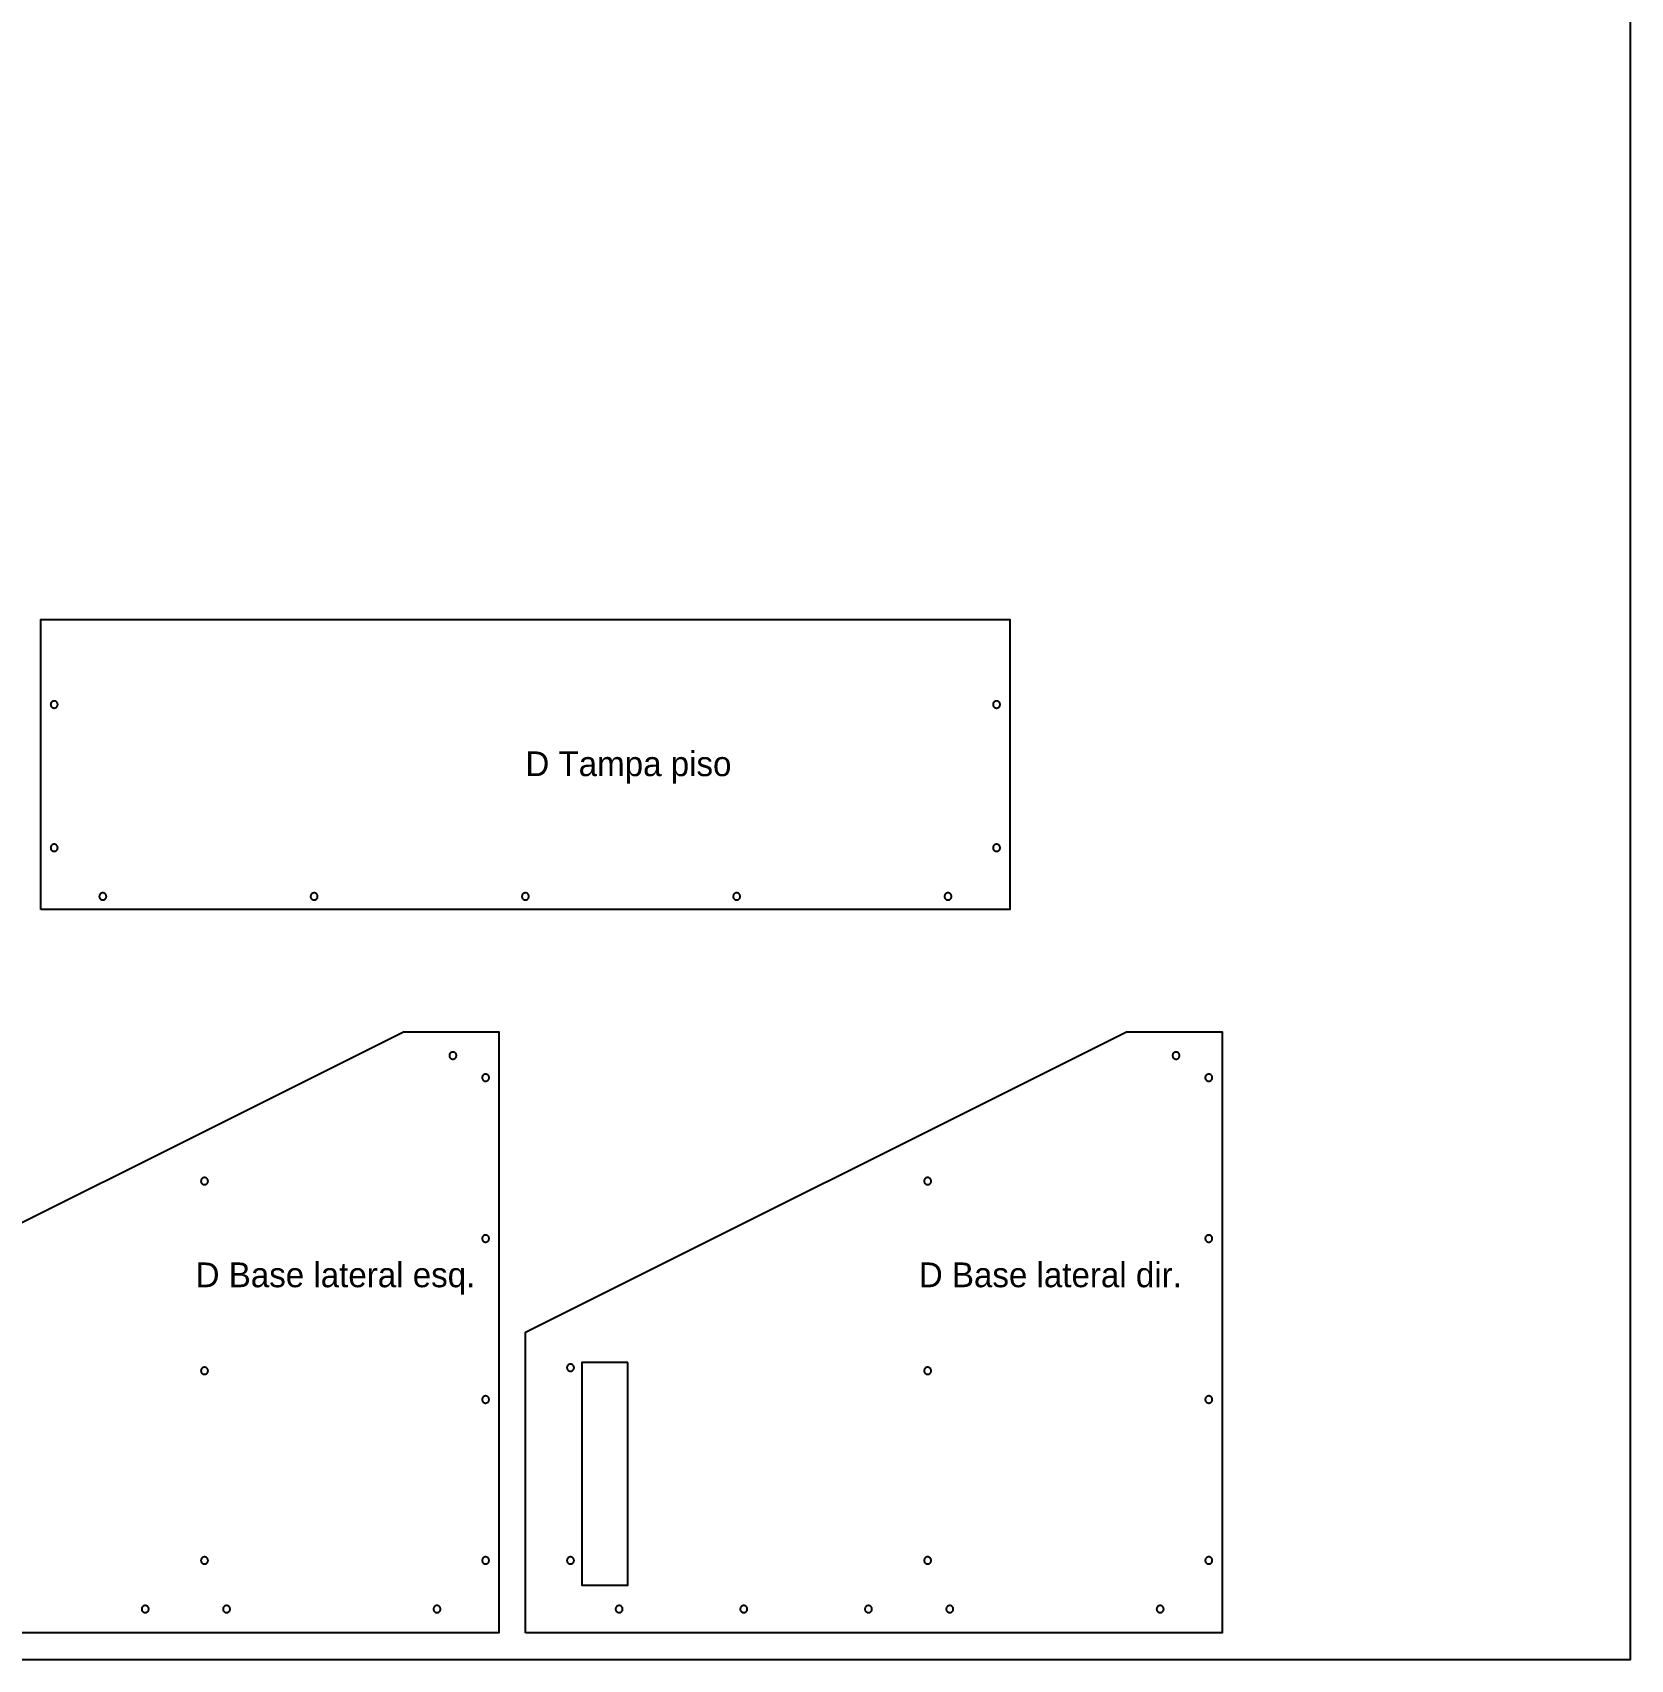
# Model space of a CAD drawing. Header units: millimetres. Extents: x 0 to 2750, y 0 to 1840.
# Drawn here: x 1846 to 2750, y 0 to 920 of the extents above; entities that cross this region are included whole.
import ezdxf

# ---------------------------------------------------------------- set-up
doc = ezdxf.new("R2010")
doc.units = ezdxf.units.MM
for name, color, linetype in [('CHAPA_NAO_CORTAR', 8, 'Continuous'), ('CORTE_EXTERNO', 1, 'Continuous'), ('CORTE_INTERNO', 5, 'Continuous'), ('ETIQUETAS_NAO_CORTAR', 8, 'Continuous')]:
    doc.layers.add(name, color=color, linetype=linetype)

msp = doc.modelspace()

# ---------------------------------------------------------------- linework, layer by layer
at = {"layer": 'CHAPA_NAO_CORTAR'}
msp.add_lwpolyline([(0, 0), (2750, 0), (2750, 1840), (0, 1840)], close=True, dxfattribs=at)
at = {"layer": 'CORTE_EXTERNO'}
for points in [[(1851, 424), (1851, 588), (2399, 588), (2399, 424), (1851, 424)], [(1716, 15), (1716, 185), (2056, 355), (2110, 355), (2110, 15), (1716, 15)], [(2125, 15), (2125, 185), (2465, 355), (2519, 355), (2519, 15), (2125, 15)]]:
    msp.add_lwpolyline(points, close=True, dxfattribs=at)
at = {"layer": 'CORTE_INTERNO'}
for points in [[(1859.91, 541.41), (1859.77, 541.55), (1859.61, 541.66), (1859.44, 541.76), (1859.27, 541.85), (1859.08, 541.91), (1858.89, 541.96), (1858.7, 541.99), (1858.5, 542), (1858.3, 541.99), (1858.11, 541.96), (1857.92, 541.91), (1857.73, 541.85), (1857.56, 541.76), (1857.39, 541.66), (1857.23, 541.55), (1857.09, 541.41), (1856.95, 541.27), (1856.84, 541.11), (1856.74, 540.94), (1856.65, 540.77), (1856.59, 540.58), (1856.54, 540.39), (1856.51, 540.2), (1856.5, 540), (1856.51, 539.8), (1856.54, 539.61), (1856.59, 539.42), (1856.65, 539.23), (1856.74, 539.06), (1856.84, 538.89), (1856.95, 538.73), (1857.09, 538.59), (1857.23, 538.45), (1857.39, 538.34), (1857.56, 538.24), (1857.73, 538.15), (1857.92, 538.09), (1858.11, 538.04), (1858.3, 538.01), (1858.5, 538), (1858.7, 538.01), (1858.89, 538.04), (1859.08, 538.09), (1859.27, 538.15), (1859.44, 538.24), (1859.61, 538.34), (1859.77, 538.45), (1859.91, 538.59), (1860.05, 538.73), (1860.16, 538.89), (1860.26, 539.06), (1860.35, 539.23), (1860.41, 539.42), (1860.46, 539.61), (1860.49, 539.8), (1860.5, 540), (1860.49, 540.2), (1860.46, 540.39), (1860.41, 540.58), (1860.35, 540.77), (1860.26, 540.94), (1860.16, 541.11), (1860.05, 541.27), (1859.91, 541.41)], [(2393.16, 541.11), (2393.05, 541.27), (2392.91, 541.41), (2392.77, 541.55), (2392.61, 541.66), (2392.44, 541.76), (2392.27, 541.85), (2392.08, 541.91), (2391.89, 541.96), (2391.7, 541.99), (2391.5, 542), (2391.3, 541.99), (2391.11, 541.96), (2390.92, 541.91), (2390.73, 541.85), (2390.56, 541.76), (2390.39, 541.66), (2390.23, 541.55), (2390.09, 541.41), (2389.95, 541.27), (2389.84, 541.11), (2389.74, 540.94), (2389.65, 540.77), (2389.59, 540.58), (2389.54, 540.39), (2389.51, 540.2), (2389.5, 540), (2389.51, 539.8), (2389.54, 539.61), (2389.59, 539.42), (2389.65, 539.23), (2389.74, 539.06), (2389.84, 538.89), (2389.95, 538.73), (2390.09, 538.59), (2390.23, 538.45), (2390.39, 538.34), (2390.56, 538.24), (2390.73, 538.15), (2390.92, 538.09), (2391.11, 538.04), (2391.3, 538.01), (2391.5, 538), (2391.7, 538.01), (2391.89, 538.04), (2392.08, 538.09), (2392.27, 538.15), (2392.44, 538.24), (2392.61, 538.34), (2392.77, 538.45), (2392.91, 538.59), (2393.05, 538.73), (2393.16, 538.89), (2393.26, 539.06), (2393.35, 539.23), (2393.41, 539.42), (2393.46, 539.61), (2393.49, 539.8), (2393.5, 540), (2393.49, 540.2), (2393.46, 540.39), (2393.41, 540.58), (2393.35, 540.77), (2393.26, 540.94), (2393.16, 541.11)], [(1859.77, 460.55), (1859.61, 460.66), (1859.44, 460.76), (1859.27, 460.85), (1859.08, 460.91), (1858.89, 460.96), (1858.7, 460.99), (1858.5, 461), (1858.3, 460.99), (1858.11, 460.96), (1857.92, 460.91), (1857.73, 460.85), (1857.56, 460.76), (1857.39, 460.66), (1857.23, 460.55), (1857.09, 460.41), (1856.95, 460.27), (1856.84, 460.11), (1856.74, 459.94), (1856.65, 459.77), (1856.59, 459.58), (1856.54, 459.39), (1856.51, 459.2), (1856.5, 459), (1856.51, 458.8), (1856.54, 458.61), (1856.59, 458.42), (1856.65, 458.23), (1856.74, 458.06), (1856.84, 457.89), (1856.95, 457.73), (1857.09, 457.59), (1857.23, 457.45), (1857.39, 457.34), (1857.56, 457.24), (1857.73, 457.15), (1857.92, 457.09), (1858.11, 457.04), (1858.3, 457.01), (1858.5, 457), (1858.7, 457.01), (1858.89, 457.04), (1859.08, 457.09), (1859.27, 457.15), (1859.44, 457.24), (1859.61, 457.34), (1859.77, 457.45), (1859.91, 457.59), (1860.05, 457.73), (1860.16, 457.89), (1860.26, 458.06), (1860.35, 458.23), (1860.41, 458.42), (1860.46, 458.61), (1860.49, 458.8), (1860.5, 459), (1860.49, 459.2), (1860.46, 459.39), (1860.41, 459.58), (1860.35, 459.77), (1860.26, 459.94), (1860.16, 460.11), (1860.05, 460.27), (1859.91, 460.41), (1859.77, 460.55)], [(2393.05, 460.27), (2392.91, 460.41), (2392.77, 460.55), (2392.61, 460.66), (2392.44, 460.76), (2392.27, 460.85), (2392.08, 460.91), (2391.89, 460.96), (2391.7, 460.99), (2391.5, 461), (2391.3, 460.99), (2391.11, 460.96), (2390.92, 460.91), (2390.73, 460.85), (2390.56, 460.76), (2390.39, 460.66), (2390.23, 460.55), (2390.09, 460.41), (2389.95, 460.27), (2389.84, 460.11), (2389.74, 459.94), (2389.65, 459.77), (2389.59, 459.58), (2389.54, 459.39), (2389.51, 459.2), (2389.5, 459), (2389.51, 458.8), (2389.54, 458.61), (2389.59, 458.42), (2389.65, 458.23), (2389.74, 458.06), (2389.84, 457.89), (2389.95, 457.73), (2390.09, 457.59), (2390.23, 457.45), (2390.39, 457.34), (2390.56, 457.24), (2390.73, 457.15), (2390.92, 457.09), (2391.11, 457.04), (2391.3, 457.01), (2391.5, 457), (2391.7, 457.01), (2391.89, 457.04), (2392.08, 457.09), (2392.27, 457.15), (2392.44, 457.24), (2392.61, 457.34), (2392.77, 457.45), (2392.91, 457.59), (2393.05, 457.73), (2393.16, 457.89), (2393.26, 458.06), (2393.35, 458.23), (2393.41, 458.42), (2393.46, 458.61), (2393.49, 458.8), (2393.5, 459), (2393.49, 459.2), (2393.46, 459.39), (2393.41, 459.58), (2393.35, 459.77), (2393.26, 459.94), (2393.16, 460.11), (2393.05, 460.27)], [(1887.76, 432.44), (1887.66, 432.61), (1887.55, 432.77), (1887.41, 432.91), (1887.27, 433.05), (1887.11, 433.16), (1886.94, 433.26), (1886.77, 433.35), (1886.58, 433.41), (1886.39, 433.46), (1886.2, 433.49), (1886, 433.5), (1885.8, 433.49), (1885.61, 433.46), (1885.42, 433.41), (1885.23, 433.35), (1885.06, 433.26), (1884.89, 433.16), (1884.73, 433.05), (1884.59, 432.91), (1884.45, 432.77), (1884.34, 432.61), (1884.24, 432.44), (1884.15, 432.27), (1884.09, 432.08), (1884.04, 431.89), (1884.01, 431.7), (1884, 431.5), (1884.01, 431.3), (1884.04, 431.11), (1884.09, 430.92), (1884.15, 430.73), (1884.24, 430.56), (1884.34, 430.39), (1884.45, 430.23), (1884.59, 430.09), (1884.73, 429.95), (1884.89, 429.84), (1885.06, 429.74), (1885.23, 429.65), (1885.42, 429.59), (1885.61, 429.54), (1885.8, 429.51), (1886, 429.5), (1886.2, 429.51), (1886.39, 429.54), (1886.58, 429.59), (1886.77, 429.65), (1886.94, 429.74), (1887.11, 429.84), (1887.27, 429.95), (1887.41, 430.09), (1887.55, 430.23), (1887.66, 430.39), (1887.76, 430.56), (1887.85, 430.73), (1887.91, 430.92), (1887.96, 431.11), (1887.99, 431.3), (1888, 431.5), (1887.99, 431.7), (1887.96, 431.89), (1887.91, 432.08), (1887.85, 432.27), (1887.76, 432.44)], [(2007.35, 432.27), (2007.26, 432.44), (2007.16, 432.61), (2007.05, 432.77), (2006.91, 432.91), (2006.77, 433.05), (2006.61, 433.16), (2006.44, 433.26), (2006.27, 433.35), (2006.08, 433.41), (2005.89, 433.46), (2005.7, 433.49), (2005.5, 433.5), (2005.3, 433.49), (2005.11, 433.46), (2004.92, 433.41), (2004.73, 433.35), (2004.56, 433.26), (2004.39, 433.16), (2004.23, 433.05), (2004.09, 432.91), (2003.95, 432.77), (2003.84, 432.61), (2003.74, 432.44), (2003.65, 432.27), (2003.59, 432.08), (2003.54, 431.89), (2003.51, 431.7), (2003.5, 431.5), (2003.51, 431.3), (2003.54, 431.11), (2003.59, 430.92), (2003.65, 430.73), (2003.74, 430.56), (2003.84, 430.39), (2003.95, 430.23), (2004.09, 430.09), (2004.23, 429.95), (2004.39, 429.84), (2004.56, 429.74), (2004.73, 429.65), (2004.92, 429.59), (2005.11, 429.54), (2005.3, 429.51), (2005.5, 429.5), (2005.7, 429.51), (2005.89, 429.54), (2006.08, 429.59), (2006.27, 429.65), (2006.44, 429.74), (2006.61, 429.84), (2006.77, 429.95), (2006.91, 430.09), (2007.05, 430.23), (2007.16, 430.39), (2007.26, 430.56), (2007.35, 430.73), (2007.41, 430.92), (2007.46, 431.11), (2007.49, 431.3), (2007.5, 431.5), (2007.49, 431.7), (2007.46, 431.89), (2007.41, 432.08), (2007.35, 432.27)], [(2126.91, 432.08), (2126.85, 432.27), (2126.76, 432.44), (2126.66, 432.61), (2126.55, 432.77), (2126.41, 432.91), (2126.27, 433.05), (2126.11, 433.16), (2125.94, 433.26), (2125.77, 433.35), (2125.58, 433.41), (2125.39, 433.46), (2125.2, 433.49), (2125, 433.5), (2124.8, 433.49), (2124.61, 433.46), (2124.42, 433.41), (2124.23, 433.35), (2124.06, 433.26), (2123.89, 433.16), (2123.73, 433.05), (2123.59, 432.91), (2123.45, 432.77), (2123.34, 432.61), (2123.24, 432.44), (2123.15, 432.27), (2123.09, 432.08), (2123.04, 431.89), (2123.01, 431.7), (2123, 431.5), (2123.01, 431.3), (2123.04, 431.11), (2123.09, 430.92), (2123.15, 430.73), (2123.24, 430.56), (2123.34, 430.39), (2123.45, 430.23), (2123.59, 430.09), (2123.73, 429.95), (2123.89, 429.84), (2124.06, 429.74), (2124.23, 429.65), (2124.42, 429.59), (2124.61, 429.54), (2124.8, 429.51), (2125, 429.5), (2125.2, 429.51), (2125.39, 429.54), (2125.58, 429.59), (2125.77, 429.65), (2125.94, 429.74), (2126.11, 429.84), (2126.27, 429.95), (2126.41, 430.09), (2126.55, 430.23), (2126.66, 430.39), (2126.76, 430.56), (2126.85, 430.73), (2126.91, 430.92), (2126.96, 431.11), (2126.99, 431.3), (2127, 431.5), (2126.99, 431.7), (2126.96, 431.89), (2126.91, 432.08)], [(2246.46, 431.89), (2246.41, 432.08), (2246.35, 432.27), (2246.26, 432.44), (2246.16, 432.61), (2246.05, 432.77), (2245.91, 432.91), (2245.77, 433.05), (2245.61, 433.16), (2245.44, 433.26), (2245.27, 433.35), (2245.08, 433.41), (2244.89, 433.46), (2244.7, 433.49), (2244.5, 433.5), (2244.3, 433.49), (2244.11, 433.46), (2243.92, 433.41), (2243.73, 433.35), (2243.56, 433.26), (2243.39, 433.16), (2243.23, 433.05), (2243.09, 432.91), (2242.95, 432.77), (2242.84, 432.61), (2242.74, 432.44), (2242.65, 432.27), (2242.59, 432.08), (2242.54, 431.89), (2242.51, 431.7), (2242.5, 431.5), (2242.51, 431.3), (2242.54, 431.11), (2242.59, 430.92), (2242.65, 430.73), (2242.74, 430.56), (2242.84, 430.39), (2242.95, 430.23), (2243.09, 430.09), (2243.23, 429.95), (2243.39, 429.84), (2243.56, 429.74), (2243.73, 429.65), (2243.92, 429.59), (2244.11, 429.54), (2244.3, 429.51), (2244.5, 429.5), (2244.7, 429.51), (2244.89, 429.54), (2245.08, 429.59), (2245.27, 429.65), (2245.44, 429.74), (2245.61, 429.84), (2245.77, 429.95), (2245.91, 430.09), (2246.05, 430.23), (2246.16, 430.39), (2246.26, 430.56), (2246.35, 430.73), (2246.41, 430.92), (2246.46, 431.11), (2246.49, 431.3), (2246.5, 431.5), (2246.49, 431.7), (2246.46, 431.89)], [(2365.99, 431.7), (2365.96, 431.89), (2365.91, 432.08), (2365.85, 432.27), (2365.76, 432.44), (2365.66, 432.61), (2365.55, 432.77), (2365.41, 432.91), (2365.27, 433.05), (2365.11, 433.16), (2364.94, 433.26), (2364.77, 433.35), (2364.58, 433.41), (2364.39, 433.46), (2364.2, 433.49), (2364, 433.5), (2363.8, 433.49), (2363.61, 433.46), (2363.42, 433.41), (2363.23, 433.35), (2363.06, 433.26), (2362.89, 433.16), (2362.73, 433.05), (2362.59, 432.91), (2362.45, 432.77), (2362.34, 432.61), (2362.24, 432.44), (2362.15, 432.27), (2362.09, 432.08), (2362.04, 431.89), (2362.01, 431.7), (2362, 431.5), (2362.01, 431.3), (2362.04, 431.11), (2362.09, 430.92), (2362.15, 430.73), (2362.24, 430.56), (2362.34, 430.39), (2362.45, 430.23), (2362.59, 430.09), (2362.73, 429.95), (2362.89, 429.84), (2363.06, 429.74), (2363.23, 429.65), (2363.42, 429.59), (2363.61, 429.54), (2363.8, 429.51), (2364, 429.5), (2364.2, 429.51), (2364.39, 429.54), (2364.58, 429.59), (2364.77, 429.65), (2364.94, 429.74), (2365.11, 429.84), (2365.27, 429.95), (2365.41, 430.09), (2365.55, 430.23), (2365.66, 430.39), (2365.76, 430.56), (2365.85, 430.73), (2365.91, 430.92), (2365.96, 431.11), (2365.99, 431.3), (2366, 431.5), (2365.99, 431.7)], [(2082.89, 343.16), (2082.73, 343.05), (2082.59, 342.91), (2082.45, 342.77), (2082.34, 342.61), (2082.24, 342.44), (2082.15, 342.27), (2082.09, 342.08), (2082.04, 341.89), (2082.01, 341.7), (2082, 341.5), (2082.01, 341.3), (2082.04, 341.11), (2082.09, 340.92), (2082.15, 340.73), (2082.24, 340.56), (2082.34, 340.39), (2082.45, 340.23), (2082.59, 340.09), (2082.73, 339.95), (2082.89, 339.84), (2083.06, 339.74), (2083.23, 339.65), (2083.42, 339.59), (2083.61, 339.54), (2083.8, 339.51), (2084, 339.5), (2084.2, 339.51), (2084.39, 339.54), (2084.58, 339.59), (2084.77, 339.65), (2084.94, 339.74), (2085.11, 339.84), (2085.27, 339.95), (2085.41, 340.09), (2085.55, 340.23), (2085.66, 340.39), (2085.76, 340.56), (2085.85, 340.73), (2085.91, 340.92), (2085.96, 341.11), (2085.99, 341.3), (2086, 341.5), (2085.99, 341.7), (2085.96, 341.89), (2085.91, 342.08), (2085.85, 342.27), (2085.76, 342.44), (2085.66, 342.61), (2085.55, 342.77), (2085.41, 342.91), (2085.27, 343.05), (2085.11, 343.16), (2084.94, 343.26), (2084.77, 343.35), (2084.58, 343.41), (2084.39, 343.46), (2084.2, 343.49), (2084, 343.5), (2083.8, 343.49), (2083.61, 343.46), (2083.42, 343.41), (2083.23, 343.35), (2083.06, 343.26), (2082.89, 343.16)], [(2491.89, 343.16), (2491.73, 343.05), (2491.59, 342.91), (2491.45, 342.77), (2491.34, 342.61), (2491.24, 342.44), (2491.15, 342.27), (2491.09, 342.08), (2491.04, 341.89), (2491.01, 341.7), (2491, 341.5), (2491.01, 341.3), (2491.04, 341.11), (2491.09, 340.92), (2491.15, 340.73), (2491.24, 340.56), (2491.34, 340.39), (2491.45, 340.23), (2491.59, 340.09), (2491.73, 339.95), (2491.89, 339.84), (2492.06, 339.74), (2492.23, 339.65), (2492.42, 339.59), (2492.61, 339.54), (2492.8, 339.51), (2493, 339.5), (2493.2, 339.51), (2493.39, 339.54), (2493.58, 339.59), (2493.77, 339.65), (2493.94, 339.74), (2494.11, 339.84), (2494.27, 339.95), (2494.41, 340.09), (2494.55, 340.23), (2494.66, 340.39), (2494.76, 340.56), (2494.85, 340.73), (2494.91, 340.92), (2494.96, 341.11), (2494.99, 341.3), (2495, 341.5), (2494.99, 341.7), (2494.96, 341.89), (2494.91, 342.08), (2494.85, 342.27), (2494.76, 342.44), (2494.66, 342.61), (2494.55, 342.77), (2494.41, 342.91), (2494.27, 343.05), (2494.11, 343.16), (2493.94, 343.26), (2493.77, 343.35), (2493.58, 343.41), (2493.39, 343.46), (2493.2, 343.49), (2493, 343.5), (2492.8, 343.49), (2492.61, 343.46), (2492.42, 343.41), (2492.23, 343.35), (2492.06, 343.26), (2491.89, 343.16)], [(2100.65, 329.77), (2100.59, 329.58), (2100.54, 329.39), (2100.51, 329.2), (2100.5, 329), (2100.51, 328.8), (2100.54, 328.61), (2100.59, 328.42), (2100.65, 328.23), (2100.74, 328.06), (2100.84, 327.89), (2100.95, 327.73), (2101.09, 327.59), (2101.23, 327.45), (2101.39, 327.34), (2101.56, 327.24), (2101.73, 327.15), (2101.92, 327.09), (2102.11, 327.04), (2102.3, 327.01), (2102.5, 327), (2102.7, 327.01), (2102.89, 327.04), (2103.08, 327.09), (2103.27, 327.15), (2103.44, 327.24), (2103.61, 327.34), (2103.77, 327.45), (2103.91, 327.59), (2104.05, 327.73), (2104.16, 327.89), (2104.26, 328.06), (2104.35, 328.23), (2104.41, 328.42), (2104.46, 328.61), (2104.49, 328.8), (2104.5, 329), (2104.49, 329.2), (2104.46, 329.39), (2104.41, 329.58), (2104.35, 329.77), (2104.26, 329.94), (2104.16, 330.11), (2104.05, 330.27), (2103.91, 330.41), (2103.77, 330.55), (2103.61, 330.66), (2103.44, 330.76), (2103.27, 330.85), (2103.08, 330.91), (2102.89, 330.96), (2102.7, 330.99), (2102.5, 331), (2102.3, 330.99), (2102.11, 330.96), (2101.92, 330.91), (2101.73, 330.85), (2101.56, 330.76), (2101.39, 330.66), (2101.23, 330.55), (2101.09, 330.41), (2100.95, 330.27), (2100.84, 330.11), (2100.74, 329.94), (2100.65, 329.77)], [(2509.65, 329.77), (2509.59, 329.58), (2509.54, 329.39), (2509.51, 329.2), (2509.5, 329), (2509.51, 328.8), (2509.54, 328.61), (2509.59, 328.42), (2509.65, 328.23), (2509.74, 328.06), (2509.84, 327.89), (2509.95, 327.73), (2510.09, 327.59), (2510.23, 327.45), (2510.39, 327.34), (2510.56, 327.24), (2510.73, 327.15), (2510.92, 327.09), (2511.11, 327.04), (2511.3, 327.01), (2511.5, 327), (2511.7, 327.01), (2511.89, 327.04), (2512.08, 327.09), (2512.27, 327.15), (2512.44, 327.24), (2512.61, 327.34), (2512.77, 327.45), (2512.91, 327.59), (2513.05, 327.73), (2513.16, 327.89), (2513.26, 328.06), (2513.35, 328.23), (2513.41, 328.42), (2513.46, 328.61), (2513.49, 328.8), (2513.5, 329), (2513.49, 329.2), (2513.46, 329.39), (2513.41, 329.58), (2513.35, 329.77), (2513.26, 329.94), (2513.16, 330.11), (2513.05, 330.27), (2512.91, 330.41), (2512.77, 330.55), (2512.61, 330.66), (2512.44, 330.76), (2512.27, 330.85), (2512.08, 330.91), (2511.89, 330.96), (2511.7, 330.99), (2511.5, 331), (2511.3, 330.99), (2511.11, 330.96), (2510.92, 330.91), (2510.73, 330.85), (2510.56, 330.76), (2510.39, 330.66), (2510.23, 330.55), (2510.09, 330.41), (2509.95, 330.27), (2509.84, 330.11), (2509.74, 329.94), (2509.65, 329.77)], [(1943.3, 272.49), (1943.11, 272.46), (1942.92, 272.41), (1942.73, 272.35), (1942.56, 272.26), (1942.39, 272.16), (1942.23, 272.05), (1942.09, 271.91), (1941.95, 271.77), (1941.84, 271.61), (1941.74, 271.44), (1941.65, 271.27), (1941.59, 271.08), (1941.54, 270.89), (1941.51, 270.7), (1941.5, 270.5), (1941.51, 270.3), (1941.54, 270.11), (1941.59, 269.92), (1941.65, 269.73), (1941.74, 269.56), (1941.84, 269.39), (1941.95, 269.23), (1942.09, 269.09), (1942.23, 268.95), (1942.39, 268.84), (1942.56, 268.74), (1942.73, 268.65), (1942.92, 268.59), (1943.11, 268.54), (1943.3, 268.51), (1943.5, 268.5), (1943.7, 268.51), (1943.89, 268.54), (1944.08, 268.59), (1944.27, 268.65), (1944.44, 268.74), (1944.61, 268.84), (1944.77, 268.95), (1944.91, 269.09), (1945.05, 269.23), (1945.16, 269.39), (1945.26, 269.56), (1945.35, 269.73), (1945.41, 269.92), (1945.46, 270.11), (1945.49, 270.3), (1945.5, 270.5), (1945.49, 270.7), (1945.46, 270.89), (1945.41, 271.08), (1945.35, 271.27), (1945.26, 271.44), (1945.16, 271.61), (1945.05, 271.77), (1944.91, 271.91), (1944.77, 272.05), (1944.61, 272.16), (1944.44, 272.26), (1944.27, 272.35), (1944.08, 272.41), (1943.89, 272.46), (1943.7, 272.49), (1943.5, 272.5), (1943.3, 272.49)], [(2352.3, 272.49), (2352.11, 272.46), (2351.92, 272.41), (2351.73, 272.35), (2351.56, 272.26), (2351.39, 272.16), (2351.23, 272.05), (2351.09, 271.91), (2350.95, 271.77), (2350.84, 271.61), (2350.74, 271.44), (2350.65, 271.27), (2350.59, 271.08), (2350.54, 270.89), (2350.51, 270.7), (2350.5, 270.5), (2350.51, 270.3), (2350.54, 270.11), (2350.59, 269.92), (2350.65, 269.73), (2350.74, 269.56), (2350.84, 269.39), (2350.95, 269.23), (2351.09, 269.09), (2351.23, 268.95), (2351.39, 268.84), (2351.56, 268.74), (2351.73, 268.65), (2351.92, 268.59), (2352.11, 268.54), (2352.3, 268.51), (2352.5, 268.5), (2352.7, 268.51), (2352.89, 268.54), (2353.08, 268.59), (2353.27, 268.65), (2353.44, 268.74), (2353.61, 268.84), (2353.77, 268.95), (2353.91, 269.09), (2354.05, 269.23), (2354.16, 269.39), (2354.26, 269.56), (2354.35, 269.73), (2354.41, 269.92), (2354.46, 270.11), (2354.49, 270.3), (2354.5, 270.5), (2354.49, 270.7), (2354.46, 270.89), (2354.41, 271.08), (2354.35, 271.27), (2354.26, 271.44), (2354.16, 271.61), (2354.05, 271.77), (2353.91, 271.91), (2353.77, 272.05), (2353.61, 272.16), (2353.44, 272.26), (2353.27, 272.35), (2353.08, 272.41), (2352.89, 272.46), (2352.7, 272.49), (2352.5, 272.5), (2352.3, 272.49)], [(2100.59, 238.58), (2100.54, 238.39), (2100.51, 238.2), (2100.5, 238), (2100.51, 237.8), (2100.54, 237.61), (2100.59, 237.42), (2100.65, 237.23), (2100.74, 237.06), (2100.84, 236.89), (2100.95, 236.73), (2101.09, 236.59), (2101.23, 236.45), (2101.39, 236.34), (2101.56, 236.24), (2101.73, 236.15), (2101.92, 236.09), (2102.11, 236.04), (2102.3, 236.01), (2102.5, 236), (2102.7, 236.01), (2102.89, 236.04), (2103.08, 236.09), (2103.27, 236.15), (2103.44, 236.24), (2103.61, 236.34), (2103.77, 236.45), (2103.91, 236.59), (2104.05, 236.73), (2104.16, 236.89), (2104.26, 237.06), (2104.35, 237.23), (2104.41, 237.42), (2104.46, 237.61), (2104.49, 237.8), (2104.5, 238), (2104.49, 238.2), (2104.46, 238.39), (2104.41, 238.58), (2104.35, 238.77), (2104.26, 238.94), (2104.16, 239.11), (2104.05, 239.27), (2103.91, 239.41), (2103.77, 239.55), (2103.61, 239.66), (2103.44, 239.76), (2103.27, 239.85), (2103.08, 239.91), (2102.89, 239.96), (2102.7, 239.99), (2102.5, 240), (2102.3, 239.99), (2102.11, 239.96), (2101.92, 239.91), (2101.73, 239.85), (2101.56, 239.76), (2101.39, 239.66), (2101.23, 239.55), (2101.09, 239.41), (2100.95, 239.27), (2100.84, 239.11), (2100.74, 238.94), (2100.65, 238.77), (2100.59, 238.58)], [(2509.59, 238.58), (2509.54, 238.39), (2509.51, 238.2), (2509.5, 238), (2509.51, 237.8), (2509.54, 237.61), (2509.59, 237.42), (2509.65, 237.23), (2509.74, 237.06), (2509.84, 236.89), (2509.95, 236.73), (2510.09, 236.59), (2510.23, 236.45), (2510.39, 236.34), (2510.56, 236.24), (2510.73, 236.15), (2510.92, 236.09), (2511.11, 236.04), (2511.3, 236.01), (2511.5, 236), (2511.7, 236.01), (2511.89, 236.04), (2512.08, 236.09), (2512.27, 236.15), (2512.44, 236.24), (2512.61, 236.34), (2512.77, 236.45), (2512.91, 236.59), (2513.05, 236.73), (2513.16, 236.89), (2513.26, 237.06), (2513.35, 237.23), (2513.41, 237.42), (2513.46, 237.61), (2513.49, 237.8), (2513.5, 238), (2513.49, 238.2), (2513.46, 238.39), (2513.41, 238.58), (2513.35, 238.77), (2513.26, 238.94), (2513.16, 239.11), (2513.05, 239.27), (2512.91, 239.41), (2512.77, 239.55), (2512.61, 239.66), (2512.44, 239.76), (2512.27, 239.85), (2512.08, 239.91), (2511.89, 239.96), (2511.7, 239.99), (2511.5, 240), (2511.3, 239.99), (2511.11, 239.96), (2510.92, 239.91), (2510.73, 239.85), (2510.56, 239.76), (2510.39, 239.66), (2510.23, 239.55), (2510.09, 239.41), (2509.95, 239.27), (2509.84, 239.11), (2509.74, 238.94), (2509.65, 238.77), (2509.59, 238.58)], [(2149.73, 166.85), (2149.56, 166.76), (2149.39, 166.66), (2149.23, 166.55), (2149.09, 166.41), (2148.95, 166.27), (2148.84, 166.11), (2148.74, 165.94), (2148.65, 165.77), (2148.59, 165.58), (2148.54, 165.39), (2148.51, 165.2), (2148.5, 165), (2148.51, 164.8), (2148.54, 164.61), (2148.59, 164.42), (2148.65, 164.23), (2148.74, 164.06), (2148.84, 163.89), (2148.95, 163.73), (2149.09, 163.59), (2149.23, 163.45), (2149.39, 163.34), (2149.56, 163.24), (2149.73, 163.15), (2149.92, 163.09), (2150.11, 163.04), (2150.3, 163.01), (2150.5, 163), (2150.7, 163.01), (2150.89, 163.04), (2151.08, 163.09), (2151.27, 163.15), (2151.44, 163.24), (2151.61, 163.34), (2151.77, 163.45), (2151.91, 163.59), (2152.05, 163.73), (2152.16, 163.89), (2152.26, 164.06), (2152.35, 164.23), (2152.41, 164.42), (2152.46, 164.61), (2152.49, 164.8), (2152.5, 165), (2152.49, 165.2), (2152.46, 165.39), (2152.41, 165.58), (2152.35, 165.77), (2152.26, 165.94), (2152.16, 166.11), (2152.05, 166.27), (2151.91, 166.41), (2151.77, 166.55), (2151.61, 166.66), (2151.44, 166.76), (2151.27, 166.85), (2151.08, 166.91), (2150.89, 166.96), (2150.7, 166.99), (2150.5, 167), (2150.3, 166.99), (2150.11, 166.96), (2149.92, 166.91), (2149.73, 166.85)], [(2183, 168), (2157, 168), (2157, 42), (2183, 42), (2183, 168)], [(1943.11, 165.21), (1942.92, 165.16), (1942.73, 165.1), (1942.56, 165.01), (1942.39, 164.91), (1942.23, 164.8), (1942.09, 164.66), (1941.95, 164.52), (1941.84, 164.36), (1941.74, 164.19), (1941.65, 164.02), (1941.59, 163.83), (1941.54, 163.64), (1941.51, 163.45), (1941.5, 163.25), (1941.51, 163.05), (1941.54, 162.86), (1941.59, 162.67), (1941.65, 162.48), (1941.74, 162.31), (1941.84, 162.14), (1941.95, 161.98), (1942.09, 161.84), (1942.23, 161.7), (1942.39, 161.59), (1942.56, 161.49), (1942.73, 161.4), (1942.92, 161.34), (1943.11, 161.29), (1943.3, 161.26), (1943.5, 161.25), (1943.7, 161.26), (1943.89, 161.29), (1944.08, 161.34), (1944.27, 161.4), (1944.44, 161.49), (1944.61, 161.59), (1944.77, 161.7), (1944.91, 161.84), (1945.05, 161.98), (1945.16, 162.14), (1945.26, 162.31), (1945.35, 162.48), (1945.41, 162.67), (1945.46, 162.86), (1945.49, 163.05), (1945.5, 163.25), (1945.49, 163.45), (1945.46, 163.64), (1945.41, 163.83), (1945.35, 164.02), (1945.26, 164.19), (1945.16, 164.36), (1945.05, 164.52), (1944.91, 164.66), (1944.77, 164.8), (1944.61, 164.91), (1944.44, 165.01), (1944.27, 165.1), (1944.08, 165.16), (1943.89, 165.21), (1943.7, 165.24), (1943.5, 165.25), (1943.3, 165.24), (1943.11, 165.21)], [(2352.11, 165.21), (2351.92, 165.16), (2351.73, 165.1), (2351.56, 165.01), (2351.39, 164.91), (2351.23, 164.8), (2351.09, 164.66), (2350.95, 164.52), (2350.84, 164.36), (2350.74, 164.19), (2350.65, 164.02), (2350.59, 163.83), (2350.54, 163.64), (2350.51, 163.45), (2350.5, 163.25), (2350.51, 163.05), (2350.54, 162.86), (2350.59, 162.67), (2350.65, 162.48), (2350.74, 162.31), (2350.84, 162.14), (2350.95, 161.98), (2351.09, 161.84), (2351.23, 161.7), (2351.39, 161.59), (2351.56, 161.49), (2351.73, 161.4), (2351.92, 161.34), (2352.11, 161.29), (2352.3, 161.26), (2352.5, 161.25), (2352.7, 161.26), (2352.89, 161.29), (2353.08, 161.34), (2353.27, 161.4), (2353.44, 161.49), (2353.61, 161.59), (2353.77, 161.7), (2353.91, 161.84), (2354.05, 161.98), (2354.16, 162.14), (2354.26, 162.31), (2354.35, 162.48), (2354.41, 162.67), (2354.46, 162.86), (2354.49, 163.05), (2354.5, 163.25), (2354.49, 163.45), (2354.46, 163.64), (2354.41, 163.83), (2354.35, 164.02), (2354.26, 164.19), (2354.16, 164.36), (2354.05, 164.52), (2353.91, 164.66), (2353.77, 164.8), (2353.61, 164.91), (2353.44, 165.01), (2353.27, 165.1), (2353.08, 165.16), (2352.89, 165.21), (2352.7, 165.24), (2352.5, 165.25), (2352.3, 165.24), (2352.11, 165.21)], [(2100.54, 147.39), (2100.51, 147.2), (2100.5, 147), (2100.51, 146.8), (2100.54, 146.61), (2100.59, 146.42), (2100.65, 146.23), (2100.74, 146.06), (2100.84, 145.89), (2100.95, 145.73), (2101.09, 145.59), (2101.23, 145.45), (2101.39, 145.34), (2101.56, 145.24), (2101.73, 145.15), (2101.92, 145.09), (2102.11, 145.04), (2102.3, 145.01), (2102.5, 145), (2102.7, 145.01), (2102.89, 145.04), (2103.08, 145.09), (2103.27, 145.15), (2103.44, 145.24), (2103.61, 145.34), (2103.77, 145.45), (2103.91, 145.59), (2104.05, 145.73), (2104.16, 145.89), (2104.26, 146.06), (2104.35, 146.23), (2104.41, 146.42), (2104.46, 146.61), (2104.49, 146.8), (2104.5, 147), (2104.49, 147.2), (2104.46, 147.39), (2104.41, 147.58), (2104.35, 147.77), (2104.26, 147.94), (2104.16, 148.11), (2104.05, 148.27), (2103.91, 148.41), (2103.77, 148.55), (2103.61, 148.66), (2103.44, 148.76), (2103.27, 148.85), (2103.08, 148.91), (2102.89, 148.96), (2102.7, 148.99), (2102.5, 149), (2102.3, 148.99), (2102.11, 148.96), (2101.92, 148.91), (2101.73, 148.85), (2101.56, 148.76), (2101.39, 148.66), (2101.23, 148.55), (2101.09, 148.41), (2100.95, 148.27), (2100.84, 148.11), (2100.74, 147.94), (2100.65, 147.77), (2100.59, 147.58), (2100.54, 147.39)], [(2509.54, 147.39), (2509.51, 147.2), (2509.5, 147), (2509.51, 146.8), (2509.54, 146.61), (2509.59, 146.42), (2509.65, 146.23), (2509.74, 146.06), (2509.84, 145.89), (2509.95, 145.73), (2510.09, 145.59), (2510.23, 145.45), (2510.39, 145.34), (2510.56, 145.24), (2510.73, 145.15), (2510.92, 145.09), (2511.11, 145.04), (2511.3, 145.01), (2511.5, 145), (2511.7, 145.01), (2511.89, 145.04), (2512.08, 145.09), (2512.27, 145.15), (2512.44, 145.24), (2512.61, 145.34), (2512.77, 145.45), (2512.91, 145.59), (2513.05, 145.73), (2513.16, 145.89), (2513.26, 146.06), (2513.35, 146.23), (2513.41, 146.42), (2513.46, 146.61), (2513.49, 146.8), (2513.5, 147), (2513.49, 147.2), (2513.46, 147.39), (2513.41, 147.58), (2513.35, 147.77), (2513.26, 147.94), (2513.16, 148.11), (2513.05, 148.27), (2512.91, 148.41), (2512.77, 148.55), (2512.61, 148.66), (2512.44, 148.76), (2512.27, 148.85), (2512.08, 148.91), (2511.89, 148.96), (2511.7, 148.99), (2511.5, 149), (2511.3, 148.99), (2511.11, 148.96), (2510.92, 148.91), (2510.73, 148.85), (2510.56, 148.76), (2510.39, 148.66), (2510.23, 148.55), (2510.09, 148.41), (2509.95, 148.27), (2509.84, 148.11), (2509.74, 147.94), (2509.65, 147.77), (2509.59, 147.58), (2509.54, 147.39)], [(1942.92, 57.91), (1942.73, 57.85), (1942.56, 57.76), (1942.39, 57.66), (1942.23, 57.55), (1942.09, 57.41), (1941.95, 57.27), (1941.84, 57.11), (1941.74, 56.94), (1941.65, 56.77), (1941.59, 56.58), (1941.54, 56.39), (1941.51, 56.2), (1941.5, 56), (1941.51, 55.8), (1941.54, 55.61), (1941.59, 55.42), (1941.65, 55.23), (1941.74, 55.06), (1941.84, 54.89), (1941.95, 54.73), (1942.09, 54.59), (1942.23, 54.45), (1942.39, 54.34), (1942.56, 54.24), (1942.73, 54.15), (1942.92, 54.09), (1943.11, 54.04), (1943.3, 54.01), (1943.5, 54), (1943.7, 54.01), (1943.89, 54.04), (1944.08, 54.09), (1944.27, 54.15), (1944.44, 54.24), (1944.61, 54.34), (1944.77, 54.45), (1944.91, 54.59), (1945.05, 54.73), (1945.16, 54.89), (1945.26, 55.06), (1945.35, 55.23), (1945.41, 55.42), (1945.46, 55.61), (1945.49, 55.8), (1945.5, 56), (1945.49, 56.2), (1945.46, 56.39), (1945.41, 56.58), (1945.35, 56.77), (1945.26, 56.94), (1945.16, 57.11), (1945.05, 57.27), (1944.91, 57.41), (1944.77, 57.55), (1944.61, 57.66), (1944.44, 57.76), (1944.27, 57.85), (1944.08, 57.91), (1943.89, 57.96), (1943.7, 57.99), (1943.5, 58), (1943.3, 57.99), (1943.11, 57.96), (1942.92, 57.91)], [(2100.51, 56.2), (2100.5, 56), (2100.51, 55.8), (2100.54, 55.61), (2100.59, 55.42), (2100.65, 55.23), (2100.74, 55.06), (2100.84, 54.89), (2100.95, 54.73), (2101.09, 54.59), (2101.23, 54.45), (2101.39, 54.34), (2101.56, 54.24), (2101.73, 54.15), (2101.92, 54.09), (2102.11, 54.04), (2102.3, 54.01), (2102.5, 54), (2102.7, 54.01), (2102.89, 54.04), (2103.08, 54.09), (2103.27, 54.15), (2103.44, 54.24), (2103.61, 54.34), (2103.77, 54.45), (2103.91, 54.59), (2104.05, 54.73), (2104.16, 54.89), (2104.26, 55.06), (2104.35, 55.23), (2104.41, 55.42), (2104.46, 55.61), (2104.49, 55.8), (2104.5, 56), (2104.49, 56.2), (2104.46, 56.39), (2104.41, 56.58), (2104.35, 56.77), (2104.26, 56.94), (2104.16, 57.11), (2104.05, 57.27), (2103.91, 57.41), (2103.77, 57.55), (2103.61, 57.66), (2103.44, 57.76), (2103.27, 57.85), (2103.08, 57.91), (2102.89, 57.96), (2102.7, 57.99), (2102.5, 58), (2102.3, 57.99), (2102.11, 57.96), (2101.92, 57.91), (2101.73, 57.85), (2101.56, 57.76), (2101.39, 57.66), (2101.23, 57.55), (2101.09, 57.41), (2100.95, 57.27), (2100.84, 57.11), (2100.74, 56.94), (2100.65, 56.77), (2100.59, 56.58), (2100.54, 56.39), (2100.51, 56.2)], [(2149.56, 57.76), (2149.39, 57.66), (2149.23, 57.55), (2149.09, 57.41), (2148.95, 57.27), (2148.84, 57.11), (2148.74, 56.94), (2148.65, 56.77), (2148.59, 56.58), (2148.54, 56.39), (2148.51, 56.2), (2148.5, 56), (2148.51, 55.8), (2148.54, 55.61), (2148.59, 55.42), (2148.65, 55.23), (2148.74, 55.06), (2148.84, 54.89), (2148.95, 54.73), (2149.09, 54.59), (2149.23, 54.45), (2149.39, 54.34), (2149.56, 54.24), (2149.73, 54.15), (2149.92, 54.09), (2150.11, 54.04), (2150.3, 54.01), (2150.5, 54), (2150.7, 54.01), (2150.89, 54.04), (2151.08, 54.09), (2151.27, 54.15), (2151.44, 54.24), (2151.61, 54.34), (2151.77, 54.45), (2151.91, 54.59), (2152.05, 54.73), (2152.16, 54.89), (2152.26, 55.06), (2152.35, 55.23), (2152.41, 55.42), (2152.46, 55.61), (2152.49, 55.8), (2152.5, 56), (2152.49, 56.2), (2152.46, 56.39), (2152.41, 56.58), (2152.35, 56.77), (2152.26, 56.94), (2152.16, 57.11), (2152.05, 57.27), (2151.91, 57.41), (2151.77, 57.55), (2151.61, 57.66), (2151.44, 57.76), (2151.27, 57.85), (2151.08, 57.91), (2150.89, 57.96), (2150.7, 57.99), (2150.5, 58), (2150.3, 57.99), (2150.11, 57.96), (2149.92, 57.91), (2149.73, 57.85), (2149.56, 57.76)], [(2351.92, 57.91), (2351.73, 57.85), (2351.56, 57.76), (2351.39, 57.66), (2351.23, 57.55), (2351.09, 57.41), (2350.95, 57.27), (2350.84, 57.11), (2350.74, 56.94), (2350.65, 56.77), (2350.59, 56.58), (2350.54, 56.39), (2350.51, 56.2), (2350.5, 56), (2350.51, 55.8), (2350.54, 55.61), (2350.59, 55.42), (2350.65, 55.23), (2350.74, 55.06), (2350.84, 54.89), (2350.95, 54.73), (2351.09, 54.59), (2351.23, 54.45), (2351.39, 54.34), (2351.56, 54.24), (2351.73, 54.15), (2351.92, 54.09), (2352.11, 54.04), (2352.3, 54.01), (2352.5, 54), (2352.7, 54.01), (2352.89, 54.04), (2353.08, 54.09), (2353.27, 54.15), (2353.44, 54.24), (2353.61, 54.34), (2353.77, 54.45), (2353.91, 54.59), (2354.05, 54.73), (2354.16, 54.89), (2354.26, 55.06), (2354.35, 55.23), (2354.41, 55.42), (2354.46, 55.61), (2354.49, 55.8), (2354.5, 56), (2354.49, 56.2), (2354.46, 56.39), (2354.41, 56.58), (2354.35, 56.77), (2354.26, 56.94), (2354.16, 57.11), (2354.05, 57.27), (2353.91, 57.41), (2353.77, 57.55), (2353.61, 57.66), (2353.44, 57.76), (2353.27, 57.85), (2353.08, 57.91), (2352.89, 57.96), (2352.7, 57.99), (2352.5, 58), (2352.3, 57.99), (2352.11, 57.96), (2351.92, 57.91)], [(2509.51, 56.2), (2509.5, 56), (2509.51, 55.8), (2509.54, 55.61), (2509.59, 55.42), (2509.65, 55.23), (2509.74, 55.06), (2509.84, 54.89), (2509.95, 54.73), (2510.09, 54.59), (2510.23, 54.45), (2510.39, 54.34), (2510.56, 54.24), (2510.73, 54.15), (2510.92, 54.09), (2511.11, 54.04), (2511.3, 54.01), (2511.5, 54), (2511.7, 54.01), (2511.89, 54.04), (2512.08, 54.09), (2512.27, 54.15), (2512.44, 54.24), (2512.61, 54.34), (2512.77, 54.45), (2512.91, 54.59), (2513.05, 54.73), (2513.16, 54.89), (2513.26, 55.06), (2513.35, 55.23), (2513.41, 55.42), (2513.46, 55.61), (2513.49, 55.8), (2513.5, 56), (2513.49, 56.2), (2513.46, 56.39), (2513.41, 56.58), (2513.35, 56.77), (2513.26, 56.94), (2513.16, 57.11), (2513.05, 57.27), (2512.91, 57.41), (2512.77, 57.55), (2512.61, 57.66), (2512.44, 57.76), (2512.27, 57.85), (2512.08, 57.91), (2511.89, 57.96), (2511.7, 57.99), (2511.5, 58), (2511.3, 57.99), (2511.11, 57.96), (2510.92, 57.91), (2510.73, 57.85), (2510.56, 57.76), (2510.39, 57.66), (2510.23, 57.55), (2510.09, 57.41), (2509.95, 57.27), (2509.84, 57.11), (2509.74, 56.94), (2509.65, 56.77), (2509.59, 56.58), (2509.54, 56.39), (2509.51, 56.2)], [(1908.45, 29.77), (1908.34, 29.61), (1908.24, 29.44), (1908.15, 29.27), (1908.09, 29.08), (1908.04, 28.89), (1908.01, 28.7), (1908, 28.5), (1908.01, 28.3), (1908.04, 28.11), (1908.09, 27.92), (1908.15, 27.73), (1908.24, 27.56), (1908.34, 27.39), (1908.45, 27.23), (1908.59, 27.09), (1908.73, 26.95), (1908.89, 26.84), (1909.06, 26.74), (1909.23, 26.65), (1909.42, 26.59), (1909.61, 26.54), (1909.8, 26.51), (1910, 26.5), (1910.2, 26.51), (1910.39, 26.54), (1910.58, 26.59), (1910.77, 26.65), (1910.94, 26.74), (1911.11, 26.84), (1911.27, 26.95), (1911.41, 27.09), (1911.55, 27.23), (1911.66, 27.39), (1911.76, 27.56), (1911.85, 27.73), (1911.91, 27.92), (1911.96, 28.11), (1911.99, 28.3), (1912, 28.5), (1911.99, 28.7), (1911.96, 28.89), (1911.91, 29.08), (1911.85, 29.27), (1911.76, 29.44), (1911.66, 29.61), (1911.55, 29.77), (1911.41, 29.91), (1911.27, 30.05), (1911.11, 30.16), (1910.94, 30.26), (1910.77, 30.35), (1910.58, 30.41), (1910.39, 30.46), (1910.2, 30.49), (1910, 30.5), (1909.8, 30.49), (1909.61, 30.46), (1909.42, 30.41), (1909.23, 30.35), (1909.06, 30.26), (1908.89, 30.16), (1908.73, 30.05), (1908.59, 29.91), (1908.45, 29.77)], [(1954.34, 29.61), (1954.24, 29.44), (1954.15, 29.27), (1954.09, 29.08), (1954.04, 28.89), (1954.01, 28.7), (1954, 28.5), (1954.01, 28.3), (1954.04, 28.11), (1954.09, 27.92), (1954.15, 27.73), (1954.24, 27.56), (1954.34, 27.39), (1954.45, 27.23), (1954.59, 27.09), (1954.73, 26.95), (1954.89, 26.84), (1955.06, 26.74), (1955.23, 26.65), (1955.42, 26.59), (1955.61, 26.54), (1955.8, 26.51), (1956, 26.5), (1956.2, 26.51), (1956.39, 26.54), (1956.58, 26.59), (1956.77, 26.65), (1956.94, 26.74), (1957.11, 26.84), (1957.27, 26.95), (1957.41, 27.09), (1957.55, 27.23), (1957.66, 27.39), (1957.76, 27.56), (1957.85, 27.73), (1957.91, 27.92), (1957.96, 28.11), (1957.99, 28.3), (1958, 28.5), (1957.99, 28.7), (1957.96, 28.89), (1957.91, 29.08), (1957.85, 29.27), (1957.76, 29.44), (1957.66, 29.61), (1957.55, 29.77), (1957.41, 29.91), (1957.27, 30.05), (1957.11, 30.16), (1956.94, 30.26), (1956.77, 30.35), (1956.58, 30.41), (1956.39, 30.46), (1956.2, 30.49), (1956, 30.5), (1955.8, 30.49), (1955.61, 30.46), (1955.42, 30.41), (1955.23, 30.35), (1955.06, 30.26), (1954.89, 30.16), (1954.73, 30.05), (1954.59, 29.91), (1954.45, 29.77), (1954.34, 29.61)], [(2073.24, 29.44), (2073.15, 29.27), (2073.09, 29.08), (2073.04, 28.89), (2073.01, 28.7), (2073, 28.5), (2073.01, 28.3), (2073.04, 28.11), (2073.09, 27.92), (2073.15, 27.73), (2073.24, 27.56), (2073.34, 27.39), (2073.45, 27.23), (2073.59, 27.09), (2073.73, 26.95), (2073.89, 26.84), (2074.06, 26.74), (2074.23, 26.65), (2074.42, 26.59), (2074.61, 26.54), (2074.8, 26.51), (2075, 26.5), (2075.2, 26.51), (2075.39, 26.54), (2075.58, 26.59), (2075.77, 26.65), (2075.94, 26.74), (2076.11, 26.84), (2076.27, 26.95), (2076.41, 27.09), (2076.55, 27.23), (2076.66, 27.39), (2076.76, 27.56), (2076.85, 27.73), (2076.91, 27.92), (2076.96, 28.11), (2076.99, 28.3), (2077, 28.5), (2076.99, 28.7), (2076.96, 28.89), (2076.91, 29.08), (2076.85, 29.27), (2076.76, 29.44), (2076.66, 29.61), (2076.55, 29.77), (2076.41, 29.91), (2076.27, 30.05), (2076.11, 30.16), (2075.94, 30.26), (2075.77, 30.35), (2075.58, 30.41), (2075.39, 30.46), (2075.2, 30.49), (2075, 30.5), (2074.8, 30.49), (2074.61, 30.46), (2074.42, 30.41), (2074.23, 30.35), (2074.06, 30.26), (2073.89, 30.16), (2073.73, 30.05), (2073.59, 29.91), (2073.45, 29.77), (2073.34, 29.61), (2073.24, 29.44)], [(2176.73, 30.05), (2176.59, 29.91), (2176.45, 29.77), (2176.34, 29.61), (2176.24, 29.44), (2176.15, 29.27), (2176.09, 29.08), (2176.04, 28.89), (2176.01, 28.7), (2176, 28.5), (2176.01, 28.3), (2176.04, 28.11), (2176.09, 27.92), (2176.15, 27.73), (2176.24, 27.56), (2176.34, 27.39), (2176.45, 27.23), (2176.59, 27.09), (2176.73, 26.95), (2176.89, 26.84), (2177.06, 26.74), (2177.23, 26.65), (2177.42, 26.59), (2177.61, 26.54), (2177.8, 26.51), (2178, 26.5), (2178.2, 26.51), (2178.39, 26.54), (2178.58, 26.59), (2178.77, 26.65), (2178.94, 26.74), (2179.11, 26.84), (2179.27, 26.95), (2179.41, 27.09), (2179.55, 27.23), (2179.66, 27.39), (2179.76, 27.56), (2179.85, 27.73), (2179.91, 27.92), (2179.96, 28.11), (2179.99, 28.3), (2180, 28.5), (2179.99, 28.7), (2179.96, 28.89), (2179.91, 29.08), (2179.85, 29.27), (2179.76, 29.44), (2179.66, 29.61), (2179.55, 29.77), (2179.41, 29.91), (2179.27, 30.05), (2179.11, 30.16), (2178.94, 30.26), (2178.77, 30.35), (2178.58, 30.41), (2178.39, 30.46), (2178.2, 30.49), (2178, 30.5), (2177.8, 30.49), (2177.61, 30.46), (2177.42, 30.41), (2177.23, 30.35), (2177.06, 30.26), (2176.89, 30.16), (2176.73, 30.05)], [(2247.09, 29.91), (2246.95, 29.77), (2246.84, 29.61), (2246.74, 29.44), (2246.65, 29.27), (2246.59, 29.08), (2246.54, 28.89), (2246.51, 28.7), (2246.5, 28.5), (2246.51, 28.3), (2246.54, 28.11), (2246.59, 27.92), (2246.65, 27.73), (2246.74, 27.56), (2246.84, 27.39), (2246.95, 27.23), (2247.09, 27.09), (2247.23, 26.95), (2247.39, 26.84), (2247.56, 26.74), (2247.73, 26.65), (2247.92, 26.59), (2248.11, 26.54), (2248.3, 26.51), (2248.5, 26.5), (2248.7, 26.51), (2248.89, 26.54), (2249.08, 26.59), (2249.27, 26.65), (2249.44, 26.74), (2249.61, 26.84), (2249.77, 26.95), (2249.91, 27.09), (2250.05, 27.23), (2250.16, 27.39), (2250.26, 27.56), (2250.35, 27.73), (2250.41, 27.92), (2250.46, 28.11), (2250.49, 28.3), (2250.5, 28.5), (2250.49, 28.7), (2250.46, 28.89), (2250.41, 29.08), (2250.35, 29.27), (2250.26, 29.44), (2250.16, 29.61), (2250.05, 29.77), (2249.91, 29.91), (2249.77, 30.05), (2249.61, 30.16), (2249.44, 30.26), (2249.27, 30.35), (2249.08, 30.41), (2248.89, 30.46), (2248.7, 30.49), (2248.5, 30.5), (2248.3, 30.49), (2248.11, 30.46), (2247.92, 30.41), (2247.73, 30.35), (2247.56, 30.26), (2247.39, 30.16), (2247.23, 30.05), (2247.09, 29.91)], [(2317.45, 29.77), (2317.34, 29.61), (2317.24, 29.44), (2317.15, 29.27), (2317.09, 29.08), (2317.04, 28.89), (2317.01, 28.7), (2317, 28.5), (2317.01, 28.3), (2317.04, 28.11), (2317.09, 27.92), (2317.15, 27.73), (2317.24, 27.56), (2317.34, 27.39), (2317.45, 27.23), (2317.59, 27.09), (2317.73, 26.95), (2317.89, 26.84), (2318.06, 26.74), (2318.23, 26.65), (2318.42, 26.59), (2318.61, 26.54), (2318.8, 26.51), (2319, 26.5), (2319.2, 26.51), (2319.39, 26.54), (2319.58, 26.59), (2319.77, 26.65), (2319.94, 26.74), (2320.11, 26.84), (2320.27, 26.95), (2320.41, 27.09), (2320.55, 27.23), (2320.66, 27.39), (2320.76, 27.56), (2320.85, 27.73), (2320.91, 27.92), (2320.96, 28.11), (2320.99, 28.3), (2321, 28.5), (2320.99, 28.7), (2320.96, 28.89), (2320.91, 29.08), (2320.85, 29.27), (2320.76, 29.44), (2320.66, 29.61), (2320.55, 29.77), (2320.41, 29.91), (2320.27, 30.05), (2320.11, 30.16), (2319.94, 30.26), (2319.77, 30.35), (2319.58, 30.41), (2319.39, 30.46), (2319.2, 30.49), (2319, 30.5), (2318.8, 30.49), (2318.61, 30.46), (2318.42, 30.41), (2318.23, 30.35), (2318.06, 30.26), (2317.89, 30.16), (2317.73, 30.05), (2317.59, 29.91), (2317.45, 29.77)], [(2363.34, 29.61), (2363.24, 29.44), (2363.15, 29.27), (2363.09, 29.08), (2363.04, 28.89), (2363.01, 28.7), (2363, 28.5), (2363.01, 28.3), (2363.04, 28.11), (2363.09, 27.92), (2363.15, 27.73), (2363.24, 27.56), (2363.34, 27.39), (2363.45, 27.23), (2363.59, 27.09), (2363.73, 26.95), (2363.89, 26.84), (2364.06, 26.74), (2364.23, 26.65), (2364.42, 26.59), (2364.61, 26.54), (2364.8, 26.51), (2365, 26.5), (2365.2, 26.51), (2365.39, 26.54), (2365.58, 26.59), (2365.77, 26.65), (2365.94, 26.74), (2366.11, 26.84), (2366.27, 26.95), (2366.41, 27.09), (2366.55, 27.23), (2366.66, 27.39), (2366.76, 27.56), (2366.85, 27.73), (2366.91, 27.92), (2366.96, 28.11), (2366.99, 28.3), (2367, 28.5), (2366.99, 28.7), (2366.96, 28.89), (2366.91, 29.08), (2366.85, 29.27), (2366.76, 29.44), (2366.66, 29.61), (2366.55, 29.77), (2366.41, 29.91), (2366.27, 30.05), (2366.11, 30.16), (2365.94, 30.26), (2365.77, 30.35), (2365.58, 30.41), (2365.39, 30.46), (2365.2, 30.49), (2365, 30.5), (2364.8, 30.49), (2364.61, 30.46), (2364.42, 30.41), (2364.23, 30.35), (2364.06, 30.26), (2363.89, 30.16), (2363.73, 30.05), (2363.59, 29.91), (2363.45, 29.77), (2363.34, 29.61)], [(2482.24, 29.44), (2482.15, 29.27), (2482.09, 29.08), (2482.04, 28.89), (2482.01, 28.7), (2482, 28.5), (2482.01, 28.3), (2482.04, 28.11), (2482.09, 27.92), (2482.15, 27.73), (2482.24, 27.56), (2482.34, 27.39), (2482.45, 27.23), (2482.59, 27.09), (2482.73, 26.95), (2482.89, 26.84), (2483.06, 26.74), (2483.23, 26.65), (2483.42, 26.59), (2483.61, 26.54), (2483.8, 26.51), (2484, 26.5), (2484.2, 26.51), (2484.39, 26.54), (2484.58, 26.59), (2484.77, 26.65), (2484.94, 26.74), (2485.11, 26.84), (2485.27, 26.95), (2485.41, 27.09), (2485.55, 27.23), (2485.66, 27.39), (2485.76, 27.56), (2485.85, 27.73), (2485.91, 27.92), (2485.96, 28.11), (2485.99, 28.3), (2486, 28.5), (2485.99, 28.7), (2485.96, 28.89), (2485.91, 29.08), (2485.85, 29.27), (2485.76, 29.44), (2485.66, 29.61), (2485.55, 29.77), (2485.41, 29.91), (2485.27, 30.05), (2485.11, 30.16), (2484.94, 30.26), (2484.77, 30.35), (2484.58, 30.41), (2484.39, 30.46), (2484.2, 30.49), (2484, 30.5), (2483.8, 30.49), (2483.61, 30.46), (2483.42, 30.41), (2483.23, 30.35), (2483.06, 30.26), (2482.89, 30.16), (2482.73, 30.05), (2482.59, 29.91), (2482.45, 29.77), (2482.34, 29.61), (2482.24, 29.44)]]:
    msp.add_lwpolyline(points, close=True, dxfattribs=at)

# ---------------------------------------------------------------- texts
at = {"layer": 'ETIQUETAS_NAO_CORTAR'}
for s, p in [('D Tampa piso', (2125, 499.5)), ('D Base lateral esq.', (1938.5, 210.5)), ('D Base lateral dir.', (2347.5, 210.5))]:
    msp.add_text(s, height=14, dxfattribs=at).set_placement(p)

doc.saveas('drawing.dxf')
